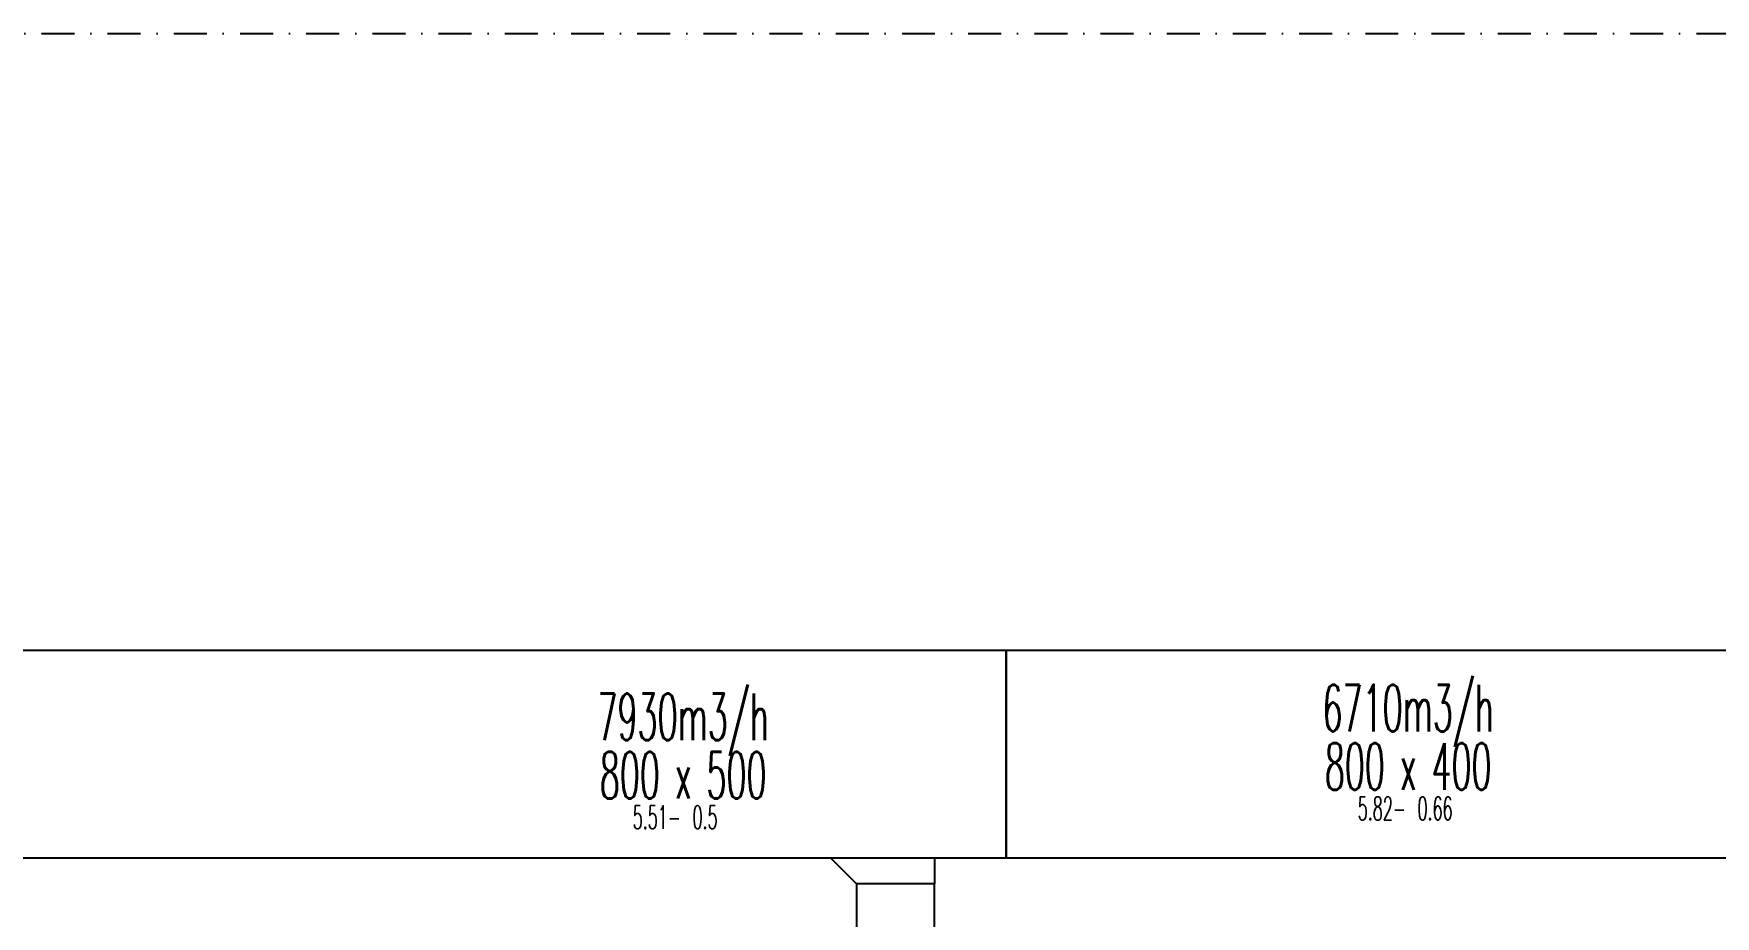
# Model space of a CAD drawing. Header units: inches. Extents: x -772 to 6765, y -813 to 4093.
# Drawn here: x 3545 to 4193, y 910 to 1250 of the extents above; entities that cross this region are included whole.
import ezdxf
from ezdxf.enums import TextEntityAlignment as Align

# ---------------------------------------------------------------- set-up
doc = ezdxf.new("R2010")
doc.units = ezdxf.units.IN
doc.header["$MEASUREMENT"] = 0
doc.linetypes.add('DASHDOT', pattern=[25.4, 12.7, -6.35, 0, -6.35])
doc.layers.add('H_STR_Aks', color=250, linetype='DASHDOT')
doc.layers.add('MTY-UFLEME-KANALI', color=20, linetype='Continuous')
doc.layers.add('HIZ-PA', color=253, linetype='Continuous', lineweight=0, transparency=0.5)
doc.layers.add('MTY-UFLEME-KANALI-CAP', color=21, linetype='Continuous', lineweight=0)
doc.styles.add('CAP', font='simplxtw.shx', dxfattribs={"width": 0.65})

# ---------------------------------------------------------------- blocks, each defined once
blk = doc.blocks.new('*U230')
at = {"layer": 'HIZ-PA', "color": 3, "style": 'CAP', "width": 0.5}
blk.add_attdef('HIZ', text='', height=0.5, dxfattribs=at).set_placement((-0.049, -1.954), align=Align.BOTTOM_RIGHT)
blk.add_attdef('PA', text='', height=0.5, dxfattribs=at).set_placement((0.201, -1.954), align=Align.BOTTOM_LEFT)
at = {"layer": 'MTY-UFLEME-KANALI-CAP', "color": 7, "style": 'CAP', "width": 0.5}
for tag, p in [('DEBI', (0.001, -0.204)), ('X', (0.001, -1.454))]:
    blk.add_attdef(tag, text='', height=1, dxfattribs=at).set_placement(p, align=Align.BOTTOM_CENTER)
blk.add_attdef('A', text='', height=1, dxfattribs=at).set_placement((-0.499, -1.454), align=Align.BOTTOM_RIGHT)
blk.add_attdef('B', text='', height=1, dxfattribs=at).set_placement((0.501, -1.454), align=Align.BOTTOM_LEFT)
blk = doc.blocks.new('mekanik')
at = {"layer": 'MTY-UFLEME-KANALI'}
for points in [[(23190.07, 7772.31), (23190.07, 7852.31), (22765.23, 7852.31), (22765.23, 7772.31)], [(23631.57, 7772.31), (23631.57, 7852.31), (23190.07, 7852.31), (23190.07, 7772.31)], [(23190.07, 7852.31), (23190.07, 7772.31), (23190.07, 7772.31), (23190.07, 7852.31)], [(23122.41, 7772.31), (23162.41, 7772.31), (23162.41, 7762.31), (23132.41, 7762.31)], [(23132.41, 6934.17), (23162.41, 6934.17), (23162.41, 7762.31), (23132.41, 7762.31)]]:
    blk.add_lwpolyline(points, close=True, dxfattribs=at)
at = {"layer": 'MTY-UFLEME-KANALI-CAP', "xscale": 18, "yscale": 18, "zscale": 18}
for p, values in [((23065.64, 7815.98), {'DEBI': '7930m3/h', 'X': 'x', 'A': '800', 'B': '500', 'PA': '0.5', 'HIZ': '5.51-'}), ((23344.93, 7819.36), {'DEBI': '6710m3/h', 'X': 'x', 'A': '800', 'B': '400', 'PA': '0.66', 'HIZ': '5.82-'})]:
    blk.add_blockref('*U230', p, dxfattribs=at).add_auto_attribs(values)

msp = doc.modelspace()

# ---------------------------------------------------------------- linework, layer by layer
at = {"layer": 'H_STR_Aks'}
msp.add_line((-659.05, 1250), (6664.51, 1250), dxfattribs=at)

# ---------------------------------------------------------------- block references
msp.add_blockref('mekanik', (-19270, -6840))

doc.saveas('drawing.dxf')
